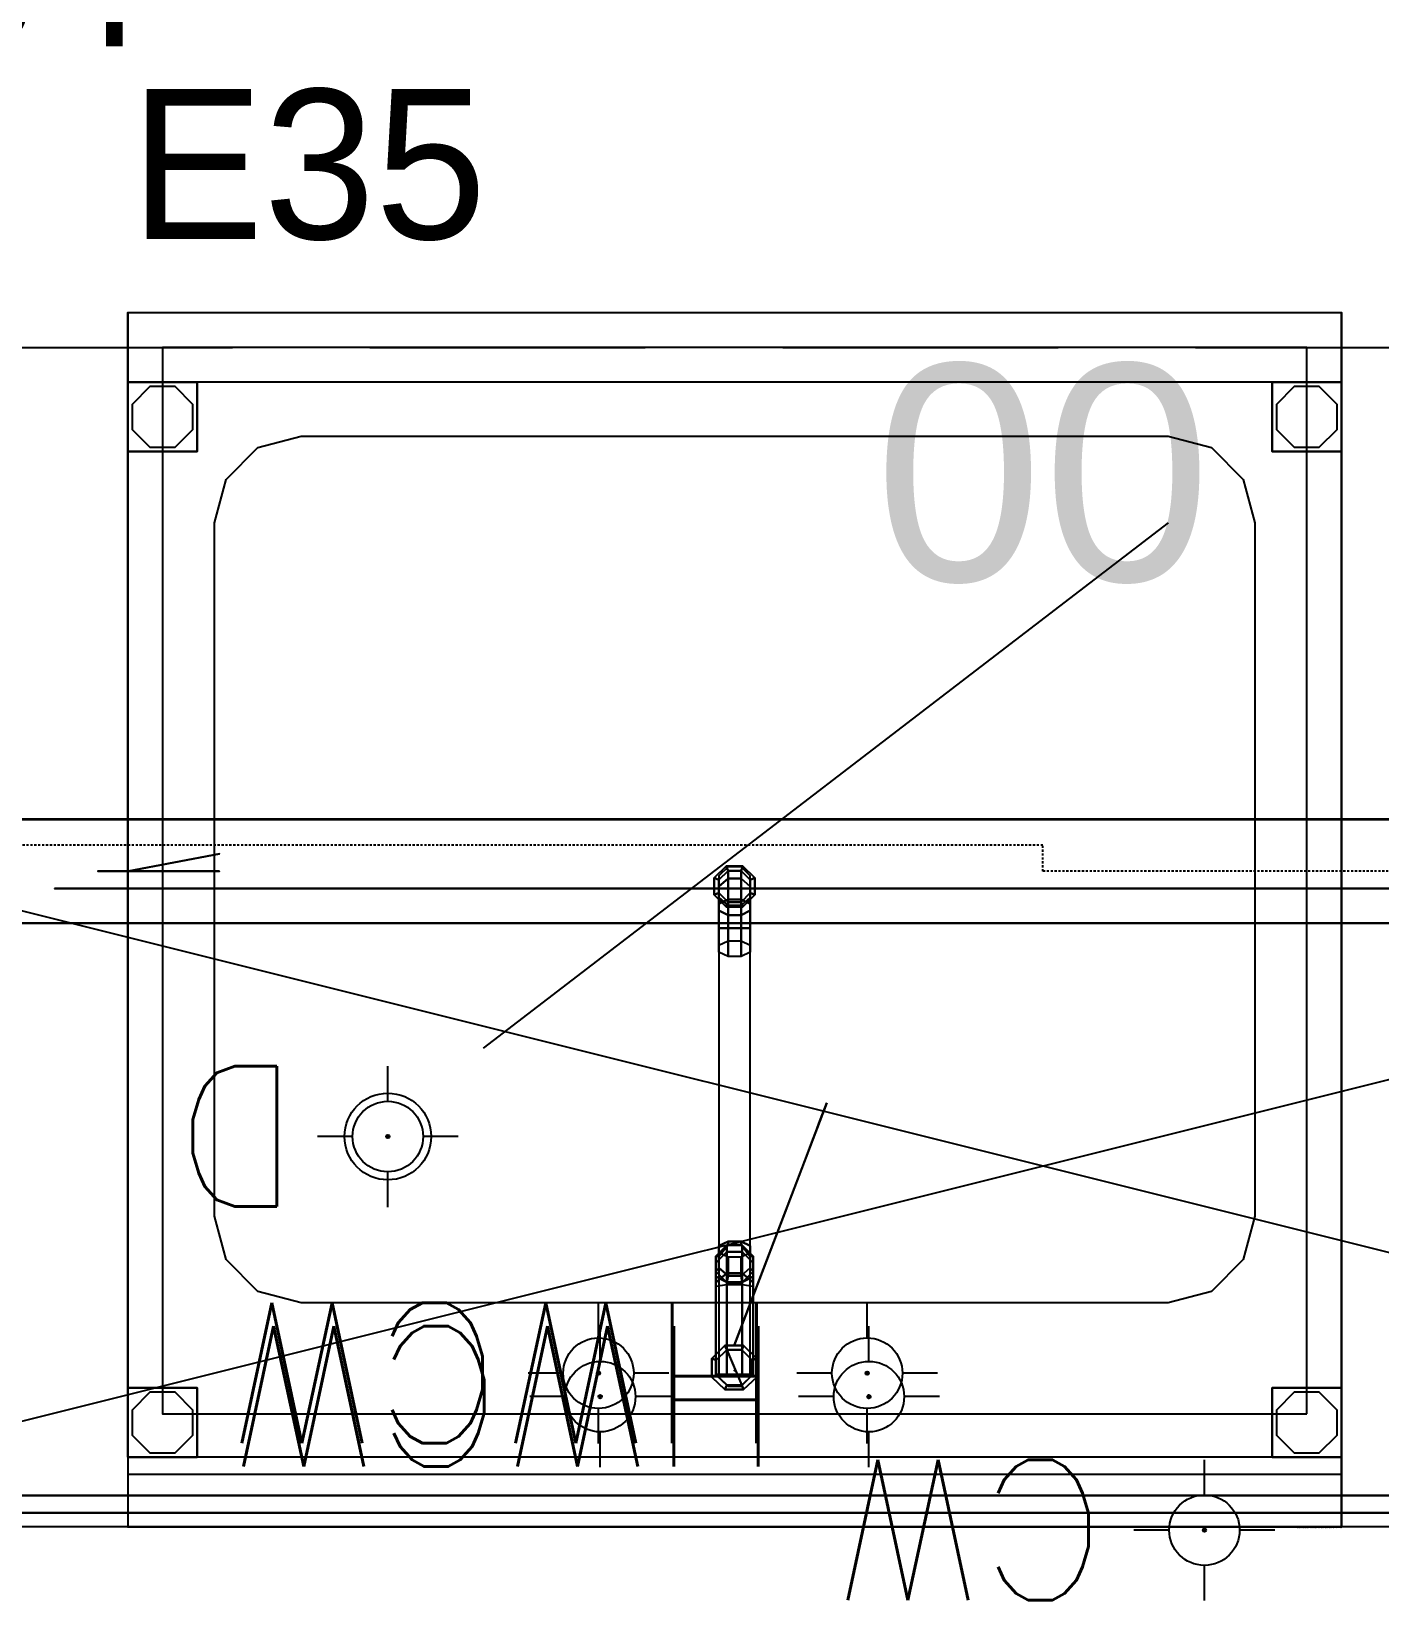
# Model space of a CAD drawing. Header units: millimetres. Extents: x 38967 to 51721, y 49836 to 53207.
# Drawn here: x 48975 to 49052.8, y 51762.4 to 51852.9 of the extents above; entities that cross this region are included whole.
import ezdxf
from ezdxf.enums import TextEntityAlignment as Align

# ---------------------------------------------------------------- set-up
doc = ezdxf.new("R2010")
doc.units = ezdxf.units.MM
doc.header["$LTSCALE"] = 5
doc.linetypes.add('HIDDEN2', pattern=[4.7625, 3.175, -1.5875])
doc.linetypes.add('NASCOSTA', pattern=[0.375, 0.25, -0.125])
for name, color, linetype in [('200-EquipBlack-3d', 250, 'Continuous'), ('200-EquipBorder-2d', 9, 'Continuous'), ('200-EquipID-2d', 7, 'Continuous'), ('200-EquipInternal-2d', 252, 'Continuous'), ('200-EquipRemBorder-2d', 21, 'Continuous'), ('200-EquipSteel-3d', 9, 'Continuous'), ('250-Cwater-2d', 160, 'Continuous'), ('250-Drain-2D', 140, 'Continuous'), ('250-Hwater-2d', 200, 'Continuous'), ('elev3', 8, 'Continuous'), ('trace_down', 8, 'HIDDEN2')]:
    doc.layers.add(name, color=color, linetype=linetype)
doc.layers.add('200-InsPoint-3D', color=3, linetype='Continuous', plot=False)
doc.styles.add('Arial', font='arial.ttf')
doc.styles.add('ROMANS', font='micross.ttf')
doc.styles.add('SIMPLEX', font='simplex')
doc.styles.add('TAKSİM', font='GOTHIC.TTF', dxfattribs={"height": 20})

# ---------------------------------------------------------------- blocks, each defined once
blk = doc.blocks.new('CCON')
at = {"layer": '250-Cwater-2d'}
for p, q in [((0, 40.64), (0, 20.32)), ((-40.64, 0), (-20.32, 0)), ((20.32, 0), (40.64, 0)), ((0, -20.32), (0, -40.64))]:
    blk.add_line(p, q, dxfattribs=at)
for radius in [20.32, 1]:
    blk.add_circle((0, 0), radius, dxfattribs=at)
blk.add_point((0, 0), dxfattribs=at)
at = {"layer": '250-Cwater-2d', "style": 'SIMPLEX', "flags": 8}
blk.add_attdef('CW', (56.46, -40.64), '', height=81, dxfattribs=at)
blk = doc.blocks.new('HCON')
at = {"layer": '250-Hwater-2d'}
for p, q in [((0, 40.64), (0, 20.32)), ((-40.64, 0), (-20.32, 0)), ((20.32, 0), (40.64, 0)), ((0, -20.32), (0, -40.64))]:
    blk.add_line(p, q, dxfattribs=at)
for radius in [20.32, 1]:
    blk.add_circle((0, 0), radius, dxfattribs=at)
blk.add_point((0, 0), dxfattribs=at)
at = {"layer": '250-Hwater-2d', "style": 'SIMPLEX', "flags": 8}
blk.add_attdef('HW', (50.05, -40.64), '', height=81, dxfattribs=at)
blk = doc.blocks.new('DCON')
at = {"layer": '250-Drain-2D'}
for p, q in [((0, 40.64), (0, 20.32)), ((-40.64, 0), (-20.32, 0)), ((20.32, 0), (40.64, 0)), ((0, -20.32), (0, -40.64))]:
    blk.add_line(p, q, dxfattribs=at)
for radius in [20.32, 1]:
    blk.add_circle((0, 0), radius, dxfattribs=at)
blk.add_point((0, 0), dxfattribs=at)
at = {"layer": '250-Drain-2D', "style": 'SIMPLEX', "flags": 8}
blk.add_attdef('D', (50.05, -40.64), '', height=81, dxfattribs=at)
blk = doc.blocks.new('LG716P')
at = {"layer": '200-EquipBorder-2d'}
for points in [[(0, -700), (700, -700), (700, 0), (0, 0)], [(100, -629), (75, -622.3), (56.7, -604), (50, -579), (50, -179), (56.7, -154), (75, -135.7), (100, -129), (600, -129), (625, -135.7), (643.3, -154), (650, -179), (650, -579), (643.3, -604), (625, -622.3), (600, -629)]]:
    blk.add_lwpolyline(points, close=True, dxfattribs=at)
blk.add_circle((550, -225), 25, dxfattribs=at)
at = {"layer": '200-EquipInternal-2d'}
for p, q in [((0, -30), (700, -30)), ((100, -579), (494.93, -275.91))]:
    blk.add_line(p, q, dxfattribs=at)
blk.add_lwpolyline([(20, -65), (20, -680), (680, -680), (680, -65)], close=True, dxfattribs=at)
at = {"layer": '200-EquipSteel-3d'}
for p, q in [((40, -40, 570), (660, -40, 570)), ((0, -80, 570), (0, -620, 570)), ((700, -620, 570), (700, -80, 570)), ((40, -660, 570), (660, -660, 570)), ((0, -700, 850), (700, -700, 850))]:
    blk.add_line(p, q, dxfattribs=at)
at = {"layer": '200-EquipSteel-3d', "extrusion": (1, 0, 0)}
blk.add_lwpolyline([(-45, 900), (-34.39, 904.39), (-30, 915), (-30, 1000), (0, 1000), (0, 850)], dxfattribs=at)
at = {"layer": '200-EquipSteel-3d'}
for points in [[(12.75, -42.5), (2.5, -52.75), (2.5, -67.25), (12.75, -77.5), (27.25, -77.5), (37.5, -67.25), (37.5, -52.75), (27.25, -42.5)], [(672.75, -42.5), (662.5, -52.75), (662.5, -67.25), (672.75, -77.5), (687.25, -77.5), (697.5, -67.25), (697.5, -52.75), (687.25, -42.5)], [(12.75, -622.5), (2.5, -632.75), (2.5, -647.25), (12.75, -657.5), (27.25, -657.5), (37.5, -647.25), (37.5, -632.75), (27.25, -622.5)], [(672.75, -622.5), (662.5, -632.75), (662.5, -647.25), (672.75, -657.5), (687.25, -657.5), (697.5, -647.25), (697.5, -632.75), (687.25, -622.5)]]:
    blk.add_lwpolyline(points, close=True, dxfattribs=at)
for points, elevation in [([(20, -65), (20, -680), (680, -680), (680, -65)], 880), ([(100, -629), (75, -622.3), (56.7, -604), (50, -579), (50, -179), (56.7, -154), (75, -135.7), (100, -129), (600, -129), (625, -135.7), (643.3, -154), (650, -179), (650, -579), (643.3, -604), (625, -622.3), (600, -629)], 600)]:
    blk.add_lwpolyline(points, close=True, dxfattribs=dict(at, elevation=elevation))
for points in [[(0, -45, 900), (0, -700, 900), (0, -700, 850), (0, 0, 850)], [(700, -45, 900), (700, -700, 900), (700, -700, 850), (700, 0, 850)]]:
    blk.add_polyline3d(points, dxfattribs=at)
at = {"layer": '200-EquipSteel-3d', "invisible_edges": 15}
for points in [[(0, 0, 850), (0, -700, 850), (0, -700, 900), (0, 0, 900)], [(0, 0, 900), (0, 0, 1000), (0, -30, 1000), (0, -30, 900)], [(700, 0, 850), (700, -700, 850), (700, -700, 900), (700, 0, 900)], [(700, 0, 900), (700, 0, 1000), (700, -30, 1000), (700, -30, 900)], [(0, -30, 900), (0, -30, 915), (0, -34.39, 904.39), (0, -45, 900)], [(700, -30, 900), (700, -30, 915), (700, -34.39, 904.39), (700, -45, 900)], [(0, -700, 900), (20, -680, 900), (20, -65, 900), (0, -45, 900)], [(20, -65, 900), (0, -45, 900), (700, -45, 900), (680, -65, 900)], [(700, -45, 900), (680, -65, 900), (680, -680, 900), (700, -700, 900)], [(20, -680, 880), (50, -629, 880), (50, -129, 880), (20, -65, 880)], [(50, -129, 880), (20, -65, 880), (680, -65, 880), (650, -129, 880)], [(680, -65, 880), (650, -129, 880), (650, -629, 880), (680, -680, 880)], [(50, -129, 600), (50, -629, 600), (650, -629, 600), (650, -129, 600)], [(50, -129, 880), (100, -129, 880), (75, -135.7, 880), (56.7, -154, 880)], [(50, -129, 880), (56.7, -154, 880), (50, -179, 880)], [(650, -129, 880), (600, -129, 880), (625, -135.7, 880), (643.3, -154, 880)], [(650, -129, 880), (643.3, -154, 880), (650, -179, 880)], [(50, -629, 880), (56.7, -604, 880), (50, -579, 880)], [(650, -629, 880), (643.3, -604, 880), (650, -579, 880)], [(50, -629, 880), (100, -629, 880), (75, -622.3, 880), (56.7, -604, 880)], [(650, -629, 880), (600, -629, 880), (625, -622.3, 880), (643.3, -604, 880)], [(650, -629, 880), (680, -680, 880), (20, -680, 880), (50, -629, 880)], [(680, -680, 900), (700, -700, 900), (0, -700, 900), (20, -680, 900)]]:
    blk.add_3dface(points, dxfattribs=at)
at = {"layer": '200-InsPoint-3D'}
for p in [(0, 0), (700, 0), (350, -90), (0, -700), (700, -700)]:
    blk.add_point(p, dxfattribs=at)
at = {"layer": '250-Cwater-2d'}
blk.add_blockref('CCON', (427.5, -75), dxfattribs=at).add_auto_attribs({'CW': 'CW'})
at = {"layer": '250-Drain-2D'}
blk.add_blockref('DCON', (550, -225), dxfattribs=at).add_auto_attribs({'D': 'D'})
at = {"layer": '250-Hwater-2d'}
blk.add_blockref('HCON', (272.5, -75), dxfattribs=at).add_auto_attribs({'HW': 'HW'})
at = {"layer": '200-InsPoint-3D'}
blk.add_attdef('DISTANG', (0, 0), '', height=1, dxfattribs=at)
at = {"layer": '200-EquipSteel-3d'}
mesh = blk.add_polymesh((6, 3), dxfattribs=at)
for k, corner in enumerate([(40, -80, 850), (40, -80, 50), (40, -80, 50), (0, -80, 850), (0, -80, 50), (0, -80, 50), (0, -40, 850), (0, -40, 50), (0, -80, 50), (40, -40, 850), (40, -40, 50), (40, -80, 50), (40, -40, 850), (40, -40, 850), (40, -80, 850), (0, -40, 850), (0, -40, 850), (0, -80, 850)]):
    mesh.set_mesh_vertex(divmod(k, 3), corner)
mesh = blk.add_polymesh((6, 3), dxfattribs=at)
for k, corner in enumerate([(700, -80, 850), (700, -80, 50), (700, -80, 50), (660, -80, 850), (660, -80, 50), (660, -80, 50), (660, -40, 850), (660, -40, 50), (660, -80, 50), (700, -40, 850), (700, -40, 50), (700, -80, 50), (700, -40, 850), (700, -40, 850), (700, -80, 850), (660, -40, 850), (660, -40, 850), (660, -80, 850)]):
    mesh.set_mesh_vertex(divmod(k, 3), corner)
mesh = blk.add_polymesh((6, 3), dxfattribs=at)
for k, corner in enumerate([(40, -660, 850), (40, -660, 50), (40, -660, 50), (0, -660, 850), (0, -660, 50), (0, -660, 50), (0, -620, 850), (0, -620, 50), (0, -660, 50), (40, -620, 850), (40, -620, 50), (40, -660, 50), (40, -620, 850), (40, -620, 850), (40, -660, 850), (0, -620, 850), (0, -620, 850), (0, -660, 850)]):
    mesh.set_mesh_vertex(divmod(k, 3), corner)
mesh = blk.add_polymesh((6, 3), dxfattribs=at)
for k, corner in enumerate([(700, -660, 850), (700, -660, 50), (700, -660, 50), (660, -660, 850), (660, -660, 50), (660, -660, 50), (660, -620, 850), (660, -620, 50), (660, -660, 50), (700, -620, 850), (700, -620, 50), (700, -660, 50), (700, -620, 850), (700, -620, 850), (700, -660, 850), (660, -620, 850), (660, -620, 850), (660, -660, 850)]):
    mesh.set_mesh_vertex(divmod(k, 3), corner)
blk = doc.blocks.new('SHTEB1')
at = {"layer": '200-EquipBlack-3d'}
for points, invisible_edges in [([(-12.77, 3.68, 947.42), (0.19, -1.83, 947.45), (-5.17, 10.84, 947.44), (-12.77, 3.68, 947.42)], 3), ([(5.56, 10.84, 947.44), (-5.17, 10.84, 947.44), (0.19, -1.83, 947.45), (5.56, 10.84, 947.44)], 6), ([(13.15, 3.68, 947.42), (5.56, 10.84, 947.44), (0.19, -1.83, 947.45), (13.15, 3.68, 947.42)], 6), ([(-12.77, 3.68, 947.42), (-12.77, -7.05, 947.42), (0.19, -1.83, 947.45), (-12.77, 3.68, 947.42)], 6), ([(13.15, -7.05, 947.42), (13.15, 3.68, 947.42), (0.19, -1.83, 947.45), (13.15, -7.05, 947.42)], 6), ([(-12.77, -7.05, 947.42), (-5.17, -14.5, 947.47), (0.19, -1.83, 947.45), (-12.77, -7.05, 947.42)], 6), ([(-5.17, -14.5, 947.47), (5.56, -14.5, 947.47), (0.19, -1.83, 947.45), (-5.17, -14.5, 947.47)], 6), ([(5.56, -14.5, 947.47), (13.15, -7.05, 947.42), (0.19, -1.83, 947.45), (5.56, -14.5, 947.47)], 6), ([(0.19, -14.5, 935.52), (0.19, -14.5, 947.47), (-41.4, -123.42, 1041.7), (-53.21, -154.52, 1060.17)], 4), ([(-41.4, -123.42, 1041.7), (-43.94, -130.13, 1049.28), (-53.21, -154.52, 1060.17)], 10), ([(-43.94, -130.13, 1049.28), (-44.54, -131.71, 1057.29), (-53.21, -154.52, 1072.79), (-53.21, -154.52, 1060.17)], 10), ([(-44.54, -131.71, 1057.29), (-45.14, -133.28, 1065.31), (-51.89, -151.05, 1079.53), (-53.21, -154.52, 1072.79)], 10), ([(-45.14, -133.28, 1065.31), (-45.14, -133.28, 1073.22), (-49.26, -144.12, 1082.56), (-51.89, -151.05, 1079.53)], 10), ([(-49.26, -144.12, 1082.56), (-45.14, -133.28, 1073.22), (-46.81, -137.67, 1079.53), (-49.26, -144.12, 1082.56)], 1)]:
    blk.add_3dface(points, dxfattribs=dict(at, invisible_edges=invisible_edges))
at = {"layer": '200-EquipInternal-2d'}
blk.add_lwpolyline([(9, 3.73), (3.73, 9), (-3.73, 9), (-9, 3.73), (-9, -285.35), (-3.73, -290.63), (3.73, -290.63), (9, -285.35)], close=True, dxfattribs=at)
at = {"layer": '200-EquipSteel-3d', "extrusion": (-1, 0, 0)}
for p, q in [((5.56, -14.5, 930.63), (-5.17, 10.84, 930.59)), ((5.56, -14.5, 935.52), (-5.17, 10.84, 935.48)), ((4.49, -11.96, 933.21), (-4.1, 8.31, 933.18))]:
    blk.add_line(p, q, dxfattribs=at)
at = {"layer": '200-EquipSteel-3d', "extrusion": (0, -0.866025, 0.5), "elevation": 537.9}
blk.add_lwpolyline([(-9, 795.29), (-9, 787.83), (-3.73, 782.56), (3.73, 782.56), (9, 787.83), (9, 795.29), (3.73, 800.56), (-3.73, 800.56)], close=True, dxfattribs=at)
at = {"layer": '200-EquipSteel-3d'}
for points in [[(-5.17, 10.84, 930.59), (-5.17, 10.84, 878.98), (-12.77, 3.68, 878.97), (-12.77, 3.68, 930.58)], [(-5.17, 10.84, 930.59), (-12.77, 3.68, 930.58), (-10.17, 2.58, 933.17), (-4.1, 8.31, 933.18)], [(-5.17, 10.84, 935.48), (-4.1, 8.31, 933.18), (-10.17, 2.58, 933.17), (-12.77, 3.68, 935.47)], [(-5.17, 10.84, 935.48), (-12.77, 3.68, 935.47), (-12.77, 3.68, 947.42), (-5.17, 10.84, 947.44)], [(5.56, 10.84, 930.59), (5.56, 10.84, 878.98), (-5.17, 10.84, 878.98), (-5.17, 10.84, 930.59)], [(5.56, 10.84, 930.59), (-5.17, 10.84, 930.59), (-4.1, 8.31, 933.18), (4.49, 8.31, 933.18)], [(4.49, 8.31, 933.18), (-4.1, 8.31, 933.18), (-5.17, 10.84, 935.48), (5.56, 10.84, 935.48)], [(5.56, 10.84, 935.48), (-5.17, 10.84, 935.48), (-5.17, 10.84, 947.44), (5.56, 10.84, 947.44)], [(13.15, 3.68, 930.58), (5.56, 10.84, 930.59), (4.49, 8.31, 933.18), (10.56, 2.58, 933.17)], [(10.56, 2.58, 933.17), (4.49, 8.31, 933.18), (5.56, 10.84, 935.48), (13.15, 3.68, 935.47)], [(13.15, 3.68, 930.58), (13.15, 3.68, 878.97), (5.56, 10.84, 878.98), (5.56, 10.84, 930.59)], [(5.56, 10.84, 935.48), (5.56, 10.84, 947.44), (13.15, 3.68, 947.42), (13.15, 3.68, 935.47)], [(-12.77, 3.68, 930.58), (-12.77, 3.68, 878.97), (-12.77, -7.05, 878.97), (-12.77, -7.05, 930.58)], [(-12.77, 3.68, 930.58), (-12.77, -7.05, 930.58), (-10.17, -6.01, 933.17), (-10.17, 2.58, 933.17)], [(-10.17, 2.58, 933.17), (-10.17, -6.01, 933.17), (-12.77, -7.05, 935.47), (-12.77, 3.68, 935.47)], [(-12.77, 3.68, 947.42), (-12.77, 3.68, 935.47), (-12.77, -7.05, 935.47), (-12.77, -7.05, 947.42)], [(-10.8, 2.43, 917.41), (-10.8, -48.5, 922.03), (-4.47, -49.55, 927.51), (-4.47, 2.53, 923.74)], [(-10.8, 2.29, 908.47), (-10.8, -50.87, 914.29), (-10.8, -48.5, 922.03), (-10.8, 2.43, 917.41)], [(-4.47, 2.19, 902.14), (-4.47, -56.13, 908.81), (-10.8, -50.87, 914.29), (-10.8, 2.29, 908.47)], [(-4.47, 2.53, 923.74), (-4.47, -49.55, 927.51), (4.47, -49.55, 927.51), (4.47, 2.53, 923.74)], [(-4.47, -56.13, 908.81), (-4.47, 2.19, 902.14), (4.47, 2.19, 902.14), (4.47, -56.13, 908.81)], [(10.8, -48.5, 922.03), (10.8, 2.43, 917.41), (4.47, 2.53, 923.74), (4.47, -49.55, 927.51)], [(4.47, -56.13, 908.81), (4.47, 2.19, 902.14), (10.8, 2.29, 908.47), (10.8, -50.87, 914.29)], [(13.15, -7.05, 930.58), (13.15, 3.68, 930.58), (10.56, 2.58, 933.17), (10.56, -6.01, 933.17)], [(10.56, -6.01, 933.17), (10.56, 2.58, 933.17), (13.15, 3.68, 935.47), (13.15, -7.05, 935.47)], [(10.8, -50.87, 914.29), (10.8, 2.29, 908.47), (10.8, 2.29, 917.41), (10.8, -48.5, 922.03)], [(13.15, -7.05, 930.58), (13.15, -7.05, 878.97), (13.15, 3.68, 878.97), (13.15, 3.68, 930.58)], [(13.15, 3.68, 935.47), (13.15, 3.68, 947.42), (13.15, -7.05, 947.42), (13.15, -7.05, 935.47)], [(-12.77, -7.05, 930.58), (-5.17, -14.5, 930.63), (-4.1, -11.96, 933.21), (-10.17, -6.01, 933.17)], [(-12.77, -7.05, 935.47), (-10.17, -6.01, 933.17), (-4.1, -11.96, 933.21), (-5.17, -14.5, 935.52)], [(-12.77, -7.05, 930.58), (-12.77, -7.05, 878.97), (-5.17, -14.5, 879.02), (-5.17, -14.5, 930.63)], [(-12.77, -7.05, 935.47), (-5.17, -14.5, 935.52), (-5.17, -14.5, 947.47), (-12.77, -7.05, 947.42)], [(4.49, -11.96, 933.21), (5.56, -14.5, 930.63), (13.15, -7.05, 930.58), (10.56, -6.01, 933.17)], [(5.56, -14.5, 935.52), (4.49, -11.96, 933.21), (10.56, -6.01, 933.17), (13.15, -7.05, 935.47)], [(5.56, -14.5, 930.63), (5.56, -14.5, 879.02), (13.15, -7.05, 878.97), (13.15, -7.05, 930.58)], [(5.56, -14.5, 947.47), (5.56, -14.5, 935.52), (13.15, -7.05, 935.47), (13.15, -7.05, 947.42)], [(-4.1, -11.96, 933.21), (-5.17, -14.5, 930.63), (5.56, -14.5, 930.63), (4.49, -11.96, 933.21)], [(-4.1, -11.96, 933.21), (4.49, -11.96, 933.21), (5.56, -14.5, 935.52), (-5.17, -14.5, 935.52)], [(-5.17, -14.5, 930.63), (-5.17, -14.5, 879.02), (5.56, -14.5, 879.02), (5.56, -14.5, 930.63)], [(-5.17, -14.5, 935.52), (5.56, -14.5, 935.52), (5.56, -14.5, 947.47), (-5.17, -14.5, 947.47)], [(-4.47, -49.55, 927.51), (-4.47, -50.95, 931.27), (-10.8, -54.33, 928.11), (-10.8, -48.5, 922.03)], [(-10.8, -48.5, 922.03), (-10.8, -54.33, 928.11), (-10.8, -62.08, 923.63), (-10.8, -50.87, 914.29)], [(-10.8, -57.08, 936.96), (-4.47, -50.75, 936.96), (-3.73, -54.72, 950.31), (-9, -59.29, 947.67)], [(-4.47, -50.95, 931.27), (-4.47, -50.75, 936.96), (-10.8, -57.08, 936.96), (-10.8, -54.33, 928.11)], [(-10.8, -50.87, 914.29), (-4.47, -56.13, 908.81), (-4.47, -68.53, 920.47), (-10.8, -62.08, 923.63)], [(4.47, -49.55, 927.51), (4.47, -50.95, 931.27), (-4.47, -50.95, 931.27), (-4.47, -49.55, 927.51)], [(-4.47, -50.75, 936.96), (4.47, -50.75, 936.96), (3.73, -54.72, 950.31), (-3.73, -54.72, 950.31)], [(4.47, -50.95, 931.27), (4.47, -50.75, 936.96), (-4.47, -50.75, 936.96), (-4.47, -50.95, 931.27)], [(4.47, -50.75, 936.96), (10.8, -57.08, 936.96), (9, -59.29, 947.67), (3.73, -54.72, 950.31)], [(4.47, -49.55, 927.51), (10.8, -48.5, 922.03), (10.8, -54.33, 928.11), (4.47, -50.95, 931.27)], [(4.47, -50.95, 931.27), (10.8, -54.33, 928.11), (10.8, -57.08, 936.96), (4.47, -50.75, 936.96)], [(4.47, -56.13, 908.81), (10.8, -50.87, 914.29), (10.8, -62.08, 923.63), (4.47, -68.53, 920.47)], [(10.8, -48.5, 922.03), (10.8, -50.87, 914.29), (10.8, -62.08, 923.63), (10.8, -54.33, 928.11)], [(-10.8, -54.33, 928.11), (-10.8, -57.08, 936.96), (-10.8, -66.03, 936.96), (-10.8, -62.08, 923.63)], [(-10.8, -66.03, 936.96), (-9, -65.74, 943.94), (-9, -59.29, 947.67), (-10.8, -57.08, 936.96)], [(-10.8, -62.08, 923.63), (-4.47, -68.53, 920.47), (-4.47, -72.35, 936.96), (-10.8, -66.03, 936.96)], [(-9, -59.29, 947.67), (-3.73, -54.72, 950.31), (-3.73, -65.55, 962.26), (-9, -68.19, 957.69)], [(-9, -65.74, 943.94), (-9, -71.92, 951.24), (-9, -68.19, 957.69), (-9, -59.29, 947.67)], [(-4.47, -56.13, 908.81), (4.47, -56.13, 908.81), (4.47, -68.53, 920.47), (-4.47, -68.53, 920.47)], [(-3.73, -54.72, 950.31), (3.73, -54.72, 950.31), (3.73, -65.55, 962.26), (-3.73, -65.55, 962.26)], [(3.73, -54.72, 950.31), (9, -59.29, 947.67), (9, -68.19, 957.69), (3.73, -65.55, 962.26)], [(4.47, -68.53, 920.47), (10.8, -62.08, 923.63), (10.8, -66.03, 936.96), (4.47, -72.35, 936.96)], [(10.8, -66.03, 936.96), (10.8, -57.08, 936.96), (9, -59.29, 947.67), (9, -65.74, 943.94)], [(9, -65.74, 943.94), (9, -59.29, 947.67), (9, -68.19, 957.69), (9, -71.92, 951.24)], [(10.8, -54.33, 928.11), (10.8, -62.08, 923.63), (10.8, -66.03, 936.96), (10.8, -57.08, 936.96)], [(-4.47, -72.35, 936.96), (-3.73, -72.56, 941.31), (-9, -65.74, 943.94), (-10.8, -66.03, 936.96)], [(-3.73, -72.56, 941.31), (-3.73, -74.55, 946.67), (-9, -71.92, 951.24), (-9, -65.74, 943.94)], [(-4.47, -68.53, 920.47), (4.47, -68.53, 920.47), (4.47, -72.35, 936.96), (-4.47, -72.35, 936.96)], [(4.47, -72.35, 936.96), (3.73, -72.56, 941.31), (-3.73, -72.56, 941.31), (-4.47, -72.35, 936.96)], [(3.73, -72.56, 941.31), (9, -65.74, 943.94), (9, -71.92, 951.24), (3.73, -74.55, 946.67)], [(4.47, -72.35, 936.96), (10.8, -66.03, 936.96), (9, -65.74, 943.94), (3.73, -72.56, 941.31)], [(3.73, -72.56, 941.31), (3.73, -74.55, 946.67), (-3.73, -74.55, 946.67), (-3.73, -72.56, 941.31)], [(-3.73, -255.26, 1066.68), (-9, -255.26, 1061.41), (-9, -241.4, 1057.69), (-3.73, -238.76, 1062.26)], [(-9, -255.26, 1053.95), (-9, -255.26, 1061.41), (-9, -241.4, 1057.69), (-9, -245.12, 1051.24)], [(3.73, -255.26, 1066.68), (-3.73, -255.26, 1066.68), (-3.73, -238.76, 1062.26), (3.73, -238.76, 1062.26)], [(9, -255.26, 1061.41), (3.73, -255.26, 1066.68), (3.73, -238.76, 1062.26), (9, -241.4, 1057.69)], [(9, -255.26, 1053.95), (9, -245.12, 1051.24), (9, -241.4, 1057.69), (9, -255.26, 1061.41)], [(-3.73, -255.26, 1048.68), (-9, -255.26, 1053.95), (-9, -245.12, 1051.24), (-3.73, -247.76, 1046.67)], [(-3.73, -255.26, 1048.68), (-3.73, -247.76, 1046.67), (3.73, -247.76, 1046.67), (3.73, -255.26, 1048.68)], [(3.73, -255.26, 1048.68), (3.73, -247.76, 1046.67), (9, -245.12, 1051.24), (9, -255.26, 1053.95)], [(-9, -265.4, 1051.24), (-9, -269.12, 1057.69), (-9, -255.26, 1061.41), (-9, -255.26, 1053.95)], [(-3.73, -271.76, 1062.26), (-9, -269.12, 1057.69), (-9, -255.26, 1061.41), (-3.73, -255.26, 1066.68)], [(-3.73, -262.76, 1046.67), (-9, -265.4, 1051.24), (-9, -255.26, 1053.95), (-3.73, -255.26, 1048.68)], [(3.73, -271.76, 1062.26), (-3.73, -271.76, 1062.26), (-3.73, -255.26, 1066.68), (3.73, -255.26, 1066.68)], [(-3.73, -262.76, 1046.67), (-3.73, -255.26, 1048.68), (3.73, -255.26, 1048.68), (3.73, -262.76, 1046.67)], [(9, -269.12, 1057.69), (3.73, -271.76, 1062.26), (3.73, -255.26, 1066.68), (9, -255.26, 1061.41)], [(3.73, -262.76, 1046.67), (3.73, -255.26, 1048.68), (9, -255.26, 1053.95), (9, -265.4, 1051.24)], [(9, -265.4, 1051.24), (9, -255.26, 1053.95), (9, -255.26, 1061.41), (9, -269.12, 1057.69)], [(-4.85, -267.56, 977.41), (-11.7, -274.41, 977.41), (-11.7, -274.41, 988.84), (-4.85, -267.56, 988.84)], [(-3.73, -270.26, 994.49), (-4.85, -267.56, 988.84), (-11.7, -274.41, 988.84), (-9, -275.53, 994.49)], [(-4.85, -267.56, 977.41), (-3.73, -270.26, 972.99), (-9, -275.53, 972.99), (-11.7, -274.41, 977.41)], [(-3.73, -268.25, 1041.18), (-9, -272.82, 1043.82), (-9, -265.4, 1051.24), (-3.73, -262.76, 1046.67)], [(-9, -272.82, 1043.82), (-9, -279.27, 1047.54), (-9, -269.12, 1057.69), (-9, -265.4, 1051.24)], [(-3.73, -270.26, 1033.68), (-9, -275.53, 1033.68), (-9, -272.82, 1043.82), (-3.73, -268.25, 1041.18)], [(-3.73, -283.84, 1050.18), (-9, -279.27, 1047.54), (-9, -269.12, 1057.69), (-3.73, -271.76, 1062.26)], [(-3.73, -270.26, 994.49), (-9, -275.53, 994.49), (-9, -275.53, 1033.68), (-3.73, -270.26, 1033.68)], [(4.85, -267.56, 977.41), (-4.85, -267.56, 977.41), (-4.85, -267.56, 988.84), (4.85, -267.56, 988.84)], [(3.73, -270.26, 994.49), (4.85, -267.56, 988.84), (-4.85, -267.56, 988.84), (-3.73, -270.26, 994.49)], [(4.85, -267.56, 977.41), (3.73, -270.26, 972.99), (-3.73, -270.26, 972.99), (-4.85, -267.56, 977.41)], [(-3.73, -268.25, 1041.18), (-3.73, -262.76, 1046.67), (3.73, -262.76, 1046.67), (3.73, -268.25, 1041.18)], [(-3.73, -270.26, 1033.68), (-3.73, -268.25, 1041.18), (3.73, -268.25, 1041.18), (3.73, -270.26, 1033.68)], [(3.73, -270.26, 994.49), (-3.73, -270.26, 994.49), (-3.73, -270.26, 1033.68), (3.73, -270.26, 1033.68)], [(3.73, -268.25, 1041.18), (3.73, -262.76, 1046.67), (9, -265.4, 1051.24), (9, -272.82, 1043.82)], [(9, -275.53, 994.49), (11.7, -274.41, 988.84), (4.85, -267.56, 988.84), (3.73, -270.26, 994.49)], [(11.7, -274.41, 977.41), (9, -275.53, 972.99), (3.73, -270.26, 972.99), (4.85, -267.56, 977.41)], [(3.73, -270.26, 1033.68), (3.73, -268.25, 1041.18), (9, -272.82, 1043.82), (9, -275.53, 1033.68)], [(9, -279.27, 1047.54), (3.73, -283.84, 1050.18), (3.73, -271.76, 1062.26), (9, -269.12, 1057.69)], [(9, -275.53, 994.49), (3.73, -270.26, 994.49), (3.73, -270.26, 1033.68), (9, -275.53, 1033.68)], [(11.7, -274.41, 977.41), (4.85, -267.56, 977.41), (4.85, -267.56, 988.84), (11.7, -274.41, 988.84)], [(9, -272.82, 1043.82), (9, -265.4, 1051.24), (9, -269.12, 1057.69), (9, -279.27, 1047.54)], [(-11.7, -274.41, 977.41), (-11.7, -284.11, 977.41), (-11.7, -284.11, 988.84), (-11.7, -274.41, 988.84)], [(-9, -275.53, 994.49), (-11.7, -274.41, 988.84), (-11.7, -284.11, 988.84), (-9, -282.99, 994.49)], [(-11.7, -274.41, 977.41), (-9, -275.53, 972.99), (-9, -282.99, 972.99), (-11.7, -284.11, 977.41)], [(-9, -275.53, 1033.68), (-9, -282.99, 1033.68), (-9, -279.27, 1047.54), (-9, -272.82, 1043.82)], [(-9, -275.53, 994.49), (-9, -282.99, 994.49), (-9, -282.99, 1033.68), (-9, -275.53, 1033.68)], [(-3.73, -288.26, 1033.68), (-9, -282.99, 1033.68), (-9, -279.27, 1047.54), (-3.73, -283.84, 1050.18)], [(3.73, -283.84, 1050.18), (-3.73, -283.84, 1050.18), (-3.73, -271.76, 1062.26), (3.73, -271.76, 1062.26)], [(9, -282.99, 1033.68), (3.73, -288.26, 1033.68), (3.73, -283.84, 1050.18), (9, -279.27, 1047.54)], [(9, -275.53, 1033.68), (9, -272.82, 1043.82), (9, -279.27, 1047.54), (9, -282.99, 1033.68)], [(9, -282.99, 994.49), (11.7, -284.11, 988.84), (11.7, -274.41, 988.84), (9, -275.53, 994.49)], [(11.7, -284.11, 977.41), (9, -282.99, 972.99), (9, -275.53, 972.99), (11.7, -274.41, 977.41)], [(9, -282.99, 994.49), (9, -275.53, 994.49), (9, -275.53, 1033.68), (9, -282.99, 1033.68)], [(11.7, -284.11, 977.41), (11.7, -274.41, 977.41), (11.7, -274.41, 988.84), (11.7, -284.11, 988.84)], [(-9, -282.99, 994.49), (-11.7, -284.11, 988.84), (-4.85, -290.96, 988.84), (-3.73, -288.26, 994.49)], [(-11.7, -284.11, 977.41), (-9, -282.99, 972.99), (-3.73, -288.26, 972.99), (-4.85, -290.96, 977.41)], [(-11.7, -284.11, 977.41), (-4.85, -290.96, 977.41), (-4.85, -290.96, 988.84), (-11.7, -284.11, 988.84)], [(-9, -282.99, 994.49), (-3.73, -288.26, 994.49), (-3.73, -288.26, 1033.68), (-9, -282.99, 1033.68)], [(-3.73, -288.26, 994.49), (-4.85, -290.96, 988.84), (4.85, -290.96, 988.84), (3.73, -288.26, 994.49)], [(-4.85, -290.96, 977.41), (-3.73, -288.26, 972.99), (3.73, -288.26, 972.99), (4.85, -290.96, 977.41)], [(3.73, -288.26, 1033.68), (-3.73, -288.26, 1033.68), (-3.73, -283.84, 1050.18), (3.73, -283.84, 1050.18)], [(-3.73, -288.26, 994.49), (3.73, -288.26, 994.49), (3.73, -288.26, 1033.68), (-3.73, -288.26, 1033.68)], [(3.73, -288.26, 994.49), (9, -282.99, 994.49), (9, -282.99, 1033.68), (3.73, -288.26, 1033.68)], [(3.73, -288.26, 994.49), (4.85, -290.96, 988.84), (11.7, -284.11, 988.84), (9, -282.99, 994.49)], [(4.85, -290.96, 977.41), (3.73, -288.26, 972.99), (9, -282.99, 972.99), (11.7, -284.11, 977.41)], [(4.85, -290.96, 977.41), (11.7, -284.11, 977.41), (11.7, -284.11, 988.84), (4.85, -290.96, 988.84)], [(-4.85, -290.96, 977.41), (4.85, -290.96, 977.41), (4.85, -290.96, 988.84), (-4.85, -290.96, 988.84)]]:
    blk.add_3dface(points, dxfattribs=at)
at = {"layer": '250-Cwater-2d'}
blk.add_blockref('CCON', (78.5, 1.46), dxfattribs=at).add_auto_attribs({'CW': 'CW'})
at = {"layer": '250-Hwater-2d'}
blk.add_blockref('HCON', (-76.5, 1.46), dxfattribs=at).add_auto_attribs({'HW': 'HW'})
blk = doc.blocks.new('PS1600LC')
at = {"layer": '200-EquipBlack-3d', "extrusion": (0, -1, 0), "elevation": 370}
blk.add_lwpolyline([(1275, 1713), (1345, 1713), (1345, 1913), (1275, 1913)], close=True, dxfattribs=at)
at = {"layer": '200-EquipBlack-3d'}
for points in [[(1275, -380, 1913), (1275, -380, 1713), (1327.5, -370, 1713), (1327.5, -370, 1913)], [(1327.5, -370, 1713), (1327.5, -370, 1913), (1345, -370, 1913), (1345, -370, 1713)]]:
    blk.add_3dface(points, dxfattribs=at)
at = {"layer": '200-EquipInternal-2d'}
for p, q in [((0, -399.84, 10), (1599.98, 0, 10)), ((0, 0, 10), (1599.98, -399.84, 10))]:
    blk.add_line(p, q, dxfattribs=at)
at = {"layer": '200-EquipInternal-2d', "linetype": 'NASCOSTA', "elevation": 10}
blk.add_lwpolyline([(0, -370), (800, -370), (800, -385), (1600, -385)], dxfattribs=at)
at = {"layer": '200-EquipSteel-3d', "extrusion": (0, -1, 0)}
for points, elevation in [([(30, 1590), (820, 1590), (820, 2160), (30, 2160)], 340), ([(1370, 1590), (600, 1590), (600, 2160), (1370, 2160)], 360)]:
    blk.add_lwpolyline(points, close=True, dxfattribs=dict(at, elevation=elevation))
at = {"layer": '200-EquipSteel-3d'}
blk.add_3dface([(1570, 0, 1590), (30, 0, 1590), (30, 0, 2160), (1570, 0, 2160)], dxfattribs=at)
at = {"layer": '200-EquipSteel-3d', "invisible_edges": 15}
for points in [[(820, -360, 1590), (125, -360, 1713), (55, -360, 1713), (30, -360, 1590)], [(30, -360, 2160), (55, -360, 1913), (125, -360, 1913), (820, -360, 2160)], [(125, -360, 1913), (820, -360, 2160), (820, -360, 1590), (125, -360, 1713)], [(1275, -380, 1913), (600, -380, 2160), (600, -380, 1590), (1275, -380, 1713)], [(1370, -380, 2160), (1345, -380, 1913), (1275, -380, 1913), (600, -380, 2160)], [(600, -380, 1590), (1275, -380, 1713), (1345, -380, 1713), (1370, -380, 1590)], [(1345, -380, 1713), (1370, -380, 1590), (1370, -380, 2160), (1345, -380, 1913)]]:
    blk.add_3dface(points, dxfattribs=at)
at = {"layer": '200-InsPoint-3D', "flags": 9}
blk.add_attdef('DISTANG', (0, 0), '', height=1, dxfattribs=at)
at = {"layer": '200-EquipRemBorder-2d'}
mesh = blk.add_polymesh((6, 3), dxfattribs=at)
for k, corner in enumerate([(1599.98, -399.84, 10), (1599.98, -399.84), (1599.98, -399.84), (0, -399.84, 10), (0, -399.84), (0, -399.84), (0, 0, 10), (0, 0), (0, -399.84), (1599.98, 0, 10), (1599.98, 0), (1599.98, -399.84), (1599.98, 0, 10), (1599.98, 0, 10), (1599.98, -399.84, 10), (0, 0, 10), (0, 0, 10), (0, -399.84, 10)]):
    mesh.set_mesh_vertex(divmod(k, 3), corner)
at = {"layer": '200-EquipSteel-3d'}
mesh = blk.add_polymesh((6, 3), dxfattribs=at)
for k, corner in enumerate([(1570, -400, 1590), (1570, -400, 1550), (1570, -400, 1550), (30, -400, 1590), (30, -400, 1550), (30, -400, 1550), (30, 0, 1590), (30, 0, 1550), (30, -400, 1550), (1570, 0, 1590), (1570, 0, 1550), (1570, -400, 1550), (1570, 0, 1590), (1570, 0, 1590), (1570, -400, 1590), (30, 0, 1590), (30, 0, 1590), (30, -400, 1590)]):
    mesh.set_mesh_vertex(divmod(k, 3), corner)
mesh = blk.add_polymesh((6, 3), dxfattribs=at)
for k, corner in enumerate([(1570, -400, 2200), (1570, -400, 2160), (1570, -400, 2160), (30, -400, 2200), (30, -400, 2160), (30, -400, 2160), (30, 0, 2200), (30, 0, 2160), (30, -400, 2160), (1570, 0, 2200), (1570, 0, 2160), (1570, -400, 2160), (1570, 0, 2200), (1570, 0, 2200), (1570, -400, 2200), (30, 0, 2200), (30, 0, 2200), (30, -400, 2200)]):
    mesh.set_mesh_vertex(divmod(k, 3), corner)
mesh = blk.add_polymesh((6, 3), dxfattribs=at)
for k, corner in enumerate([(1570, -340, 1920), (1570, -340, 1880), (1570, -340, 1880), (30, -340, 1920), (30, -340, 1880), (30, -340, 1880), (30, -10, 1920), (30, -10, 1880), (30, -340, 1880), (1570, -10, 1920), (1570, -10, 1880), (1570, -340, 1880), (1570, -10, 1920), (1570, -10, 1920), (1570, -340, 1920), (30, -10, 1920), (30, -10, 1920), (30, -340, 1920)]):
    mesh.set_mesh_vertex(divmod(k, 3), corner)
blk = doc.blocks.new('attrib')
at = {"layer": '200-EquipID-2d', "style": 'Arial'}
blk.add_attdef('POS', text='', height=2.5, dxfattribs=at).set_placement((0, 0, -1), align=Align.MIDDLE)
at = {"layer": '200-EquipID-2d', "style": 'ROMANS', "flags": 1}
for tag, p in [('ZONA', (0, -4.905, -2)), ('EQUIPMENTDATA', (0, -7.89, -2)), ('LONGDESCR', (0, -11.302, -2)), ('EQUIPMENTCONN', (0, -14.714, -2)), ('ACCESSORYDATA', (0, -18.552, -2)), ('ACCESSORYCONN', (0, -21.857, -2))]:
    blk.add_attdef(tag, text='', height=2.5, dxfattribs=at).set_placement(p, align=Align.CENTER)

msp = doc.modelspace()

# ---------------------------------------------------------------- linework, layer by layer
at = {"layer": 'elev3'}
msp.add_line((50293.341, 51766.644), (46913.341, 51766.644), dxfattribs=at)
at = {"layer": 'trace_down'}
msp.add_line((48637.341, 51834.644), (49269.341, 51834.644), dxfattribs=at)

# ---------------------------------------------------------------- block references
at = {"xscale": 0.09999999999854481, "yscale": 0.09999999999854481, "zscale": 0.1, "rotation": 180}
for name, p, values in [('LG716P', (49050.559, 51766.644), {'DISTANG': '966.8796397997894^I5.086947900901669'}), ('DCON', (48995.559, 51789.144), {'D': 'D'}), ('CCON', (49042.659, 51766.444), {'CW': 'CW'}), ('CCON', (49042.659, 51766.444), {'CW': 'CW'})]:
    msp.add_blockref(name, p, dxfattribs=at).add_auto_attribs(values)
at = {"yscale": 0.09999999999854481, "rotation": 180}
for name, p, xscale, zscale in [('PS1600LC', (49113.341, 51767.444), 0.1000000000003638, 0.1000000000003638), ('SHTEB1', (49015.559, 51775.644), 0.09999999999854481, 0.1)]:
    msp.add_blockref(name, p, dxfattribs=dict(at, xscale=xscale, zscale=zscale))
at = {"layer": '200-EquipID-2d'}
ref = msp.add_blockref('attrib', (49033.341, 51827.444), dxfattribs=dict(at, xscale=5, yscale=5, zscale=5))
ref.add_attrib('POS', '00', dxfattribs={"color": 7, "height": 12.5, "style": 'Arial'}).set_placement((49033.341, 51827.444, -5), align=Align.MIDDLE)

# ---------------------------------------------------------------- texts
at = {"style": 'TAKSİM'}
for s, p in [('E34', (48971.447, 51852.024)), ('E35', (48990.973, 51840.91))]:
    msp.add_text(s, height=8.64, dxfattribs=at).set_placement(p, align=Align.CENTER)

doc.saveas('drawing.dxf')
